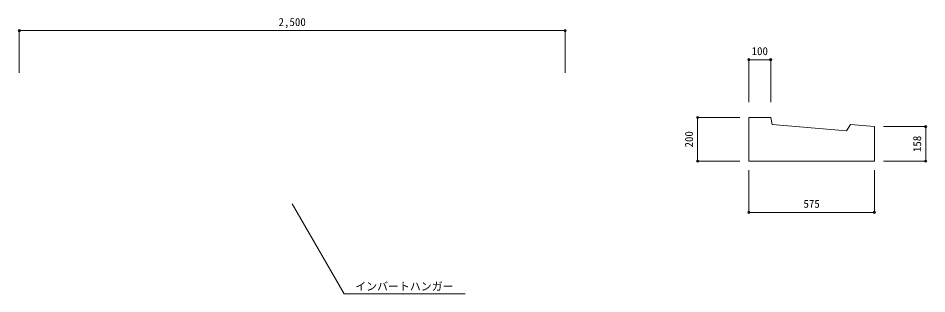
# Model space of a CAD drawing. Units: millimetres, scale not verified. Extents: x 110 to 11632, y 100 to 4100.
# Drawn here: x 7471 to 11632, y 1846 to 3110 of the extents above; entities that cross this region are included whole.
import ezdxf
from ezdxf.enums import TextEntityAlignment as Align

# ---------------------------------------------------------------- set-up
doc = ezdxf.new("R2010")
doc.units = ezdxf.units.MM
doc.header["$LTSCALE"] = 20
doc.header["$PDMODE"] = 32
doc.header["$PDSIZE"] = 10
doc.layers.add('_0-1_', color=7, linetype='Continuous', lineweight=18)
doc.styles.add('ＭＳ 明朝', font='')
doc.styles.get('ＭＳ 明朝').set_extended_font_data('MS Mincho')

msp = doc.modelspace()

# ---------------------------------------------------------------- linework, layer by layer
at = {"layer": '_0-1_', "color": 4, "lineweight": 9}
for p, q in [((9976.19, 3052.72), (7476.19, 3052.72)), ((7476.19, 3052.72), (7476.19, 2858.57)), ((9976.19, 3052.72), (9976.19, 2858.57)), ((10817.53, 2919.41), (10817.53, 2725.25)), ((10817.53, 2919.41), (10917.53, 2919.41)), ((10917.53, 2919.41), (10917.53, 2725.25)), ((10582.61, 2654.49), (10776.77, 2654.49)), ((10582.61, 2454.49), (10582.61, 2654.49)), ((11627.45, 2612.49), (11433.3, 2612.49)), ((11627.45, 2612.49), (11490.72, 2612.49)), ((11627.45, 2454.49), (11627.45, 2612.49)), ((10582.61, 2454.49), (10776.77, 2454.49)), ((10817.53, 2219.56), (10817.53, 2413.72)), ((11392.53, 2219.56), (11392.53, 2413.72)), ((11627.45, 2454.49), (11433.3, 2454.49)), ((10817.53, 2219.56), (11392.53, 2219.56))]:
    msp.add_line(p, q, dxfattribs=at)
at = {"layer": '_0-1_'}
for p, q in [((10817.53, 2454.49), (10817.53, 2654.49)), ((10817.53, 2654.49), (10917.53, 2654.49)), ((10917.53, 2654.49), (10924.69, 2622.95)), ((10924.69, 2622.95), (11264.41, 2593.48)), ((11264.41, 2593.48), (10924.69, 2622.95)), ((11264.41, 2593.48), (11282.94, 2621.99)), ((11392.53, 2612.49), (11282.94, 2621.99)), ((11392.53, 2612.49), (11392.53, 2454.49)), ((10817.53, 2454.49), (11392.53, 2454.49)), ((8726.54, 2258.63), (8964.78, 1846)), ((8964.78, 1846), (9517.9, 1846))]:
    msp.add_line(p, q, dxfattribs=at)
at = {"layer": '_0-1_', "color": 4}
for p in [(7476.19, 3052.72), (9976.19, 3052.72), (10817.53, 2919.41), (10917.53, 2919.41), (10582.61, 2654.49), (11627.45, 2612.49), (10582.61, 2454.49), (11627.45, 2454.49), (10817.53, 2219.56), (11392.53, 2219.56)]:
    msp.add_point(p, dxfattribs=at)

# ---------------------------------------------------------------- texts
at = {"layer": '_0-1_', "color": 4, "style": 'ＭＳ 明朝'}
for s, p in [('2,500', (8663.69, 3062.72)), ('100', (10830.03, 2929.41)), ('575', (11067.53, 2229.56)), ('インバートハンガー', (9014.8, 1850.54))]:
    msp.add_text(s, height=36.66, dxfattribs=at).set_placement(p, align=Align.BOTTOM_LEFT)
for s, p in [('200', (10572.61, 2516.99)), ('158', (11617.45, 2495.99))]:
    msp.add_text(s, height=36.66, rotation=90, dxfattribs=at).set_placement(p, align=Align.BOTTOM_LEFT)

doc.saveas('drawing.dxf')
